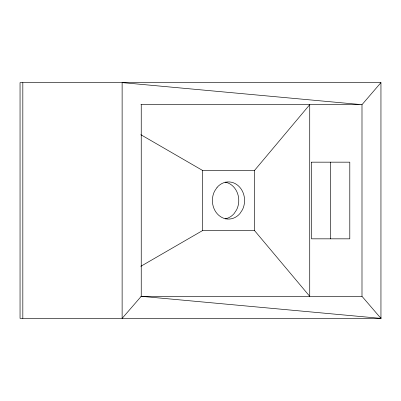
<?xml version="1.0" encoding="UTF-8"?>
<svg xmlns="http://www.w3.org/2000/svg" width="401" height="401" viewBox="0 0 401 401"><rect width="100%" height="100%" fill="white"/><g stroke="black" fill="none" stroke-linecap="round" stroke-linejoin="round"><path stroke-width="0.6" d="M330.424 238.831L330.424 162.169M254.63 170.3L309.727 104.676L309.727 296.324L254.63 230.7L254.63 170.3L202.32 170.3L140.791 134.676M380.95 82.606L361.993 104.676L361.993 296.324L380.95 318.394L20.05 318.394L20.05 82.606L380.95 82.606L380.95 318.394L141.242 296.324L122.13 318.394L122.13 82.606L361.993 104.676L140.881 104.676M140.801 266.324L202.345 230.7L254.63 230.7M140.881 296.324L361.993 296.324M380.76 317.161L380.95 318.394M202.32 170.3L202.345 230.7M141.242 104.676L141.242 296.324M22.822 82.606L22.822 318.394M225.076 182.124A18.586 16.095 -90 0 1 236.615 209.793L234.059 213.643A18.586 16.095 -90 0 1 225.076 218.876M311.467 162.169L311.467 238.831L349.797 238.831L349.797 162.169L311.467 162.169M217.106 187.357L214.55 191.207A18.586 16.095 -90 0 0 218.69 215.242A18.586 16.095 -90 0 0 239.868 213.643L242.425 209.793A18.586 16.095 -90 0 0 238.284 185.758A18.586 16.095 -90 0 0 217.106 187.357"/></g></svg>
